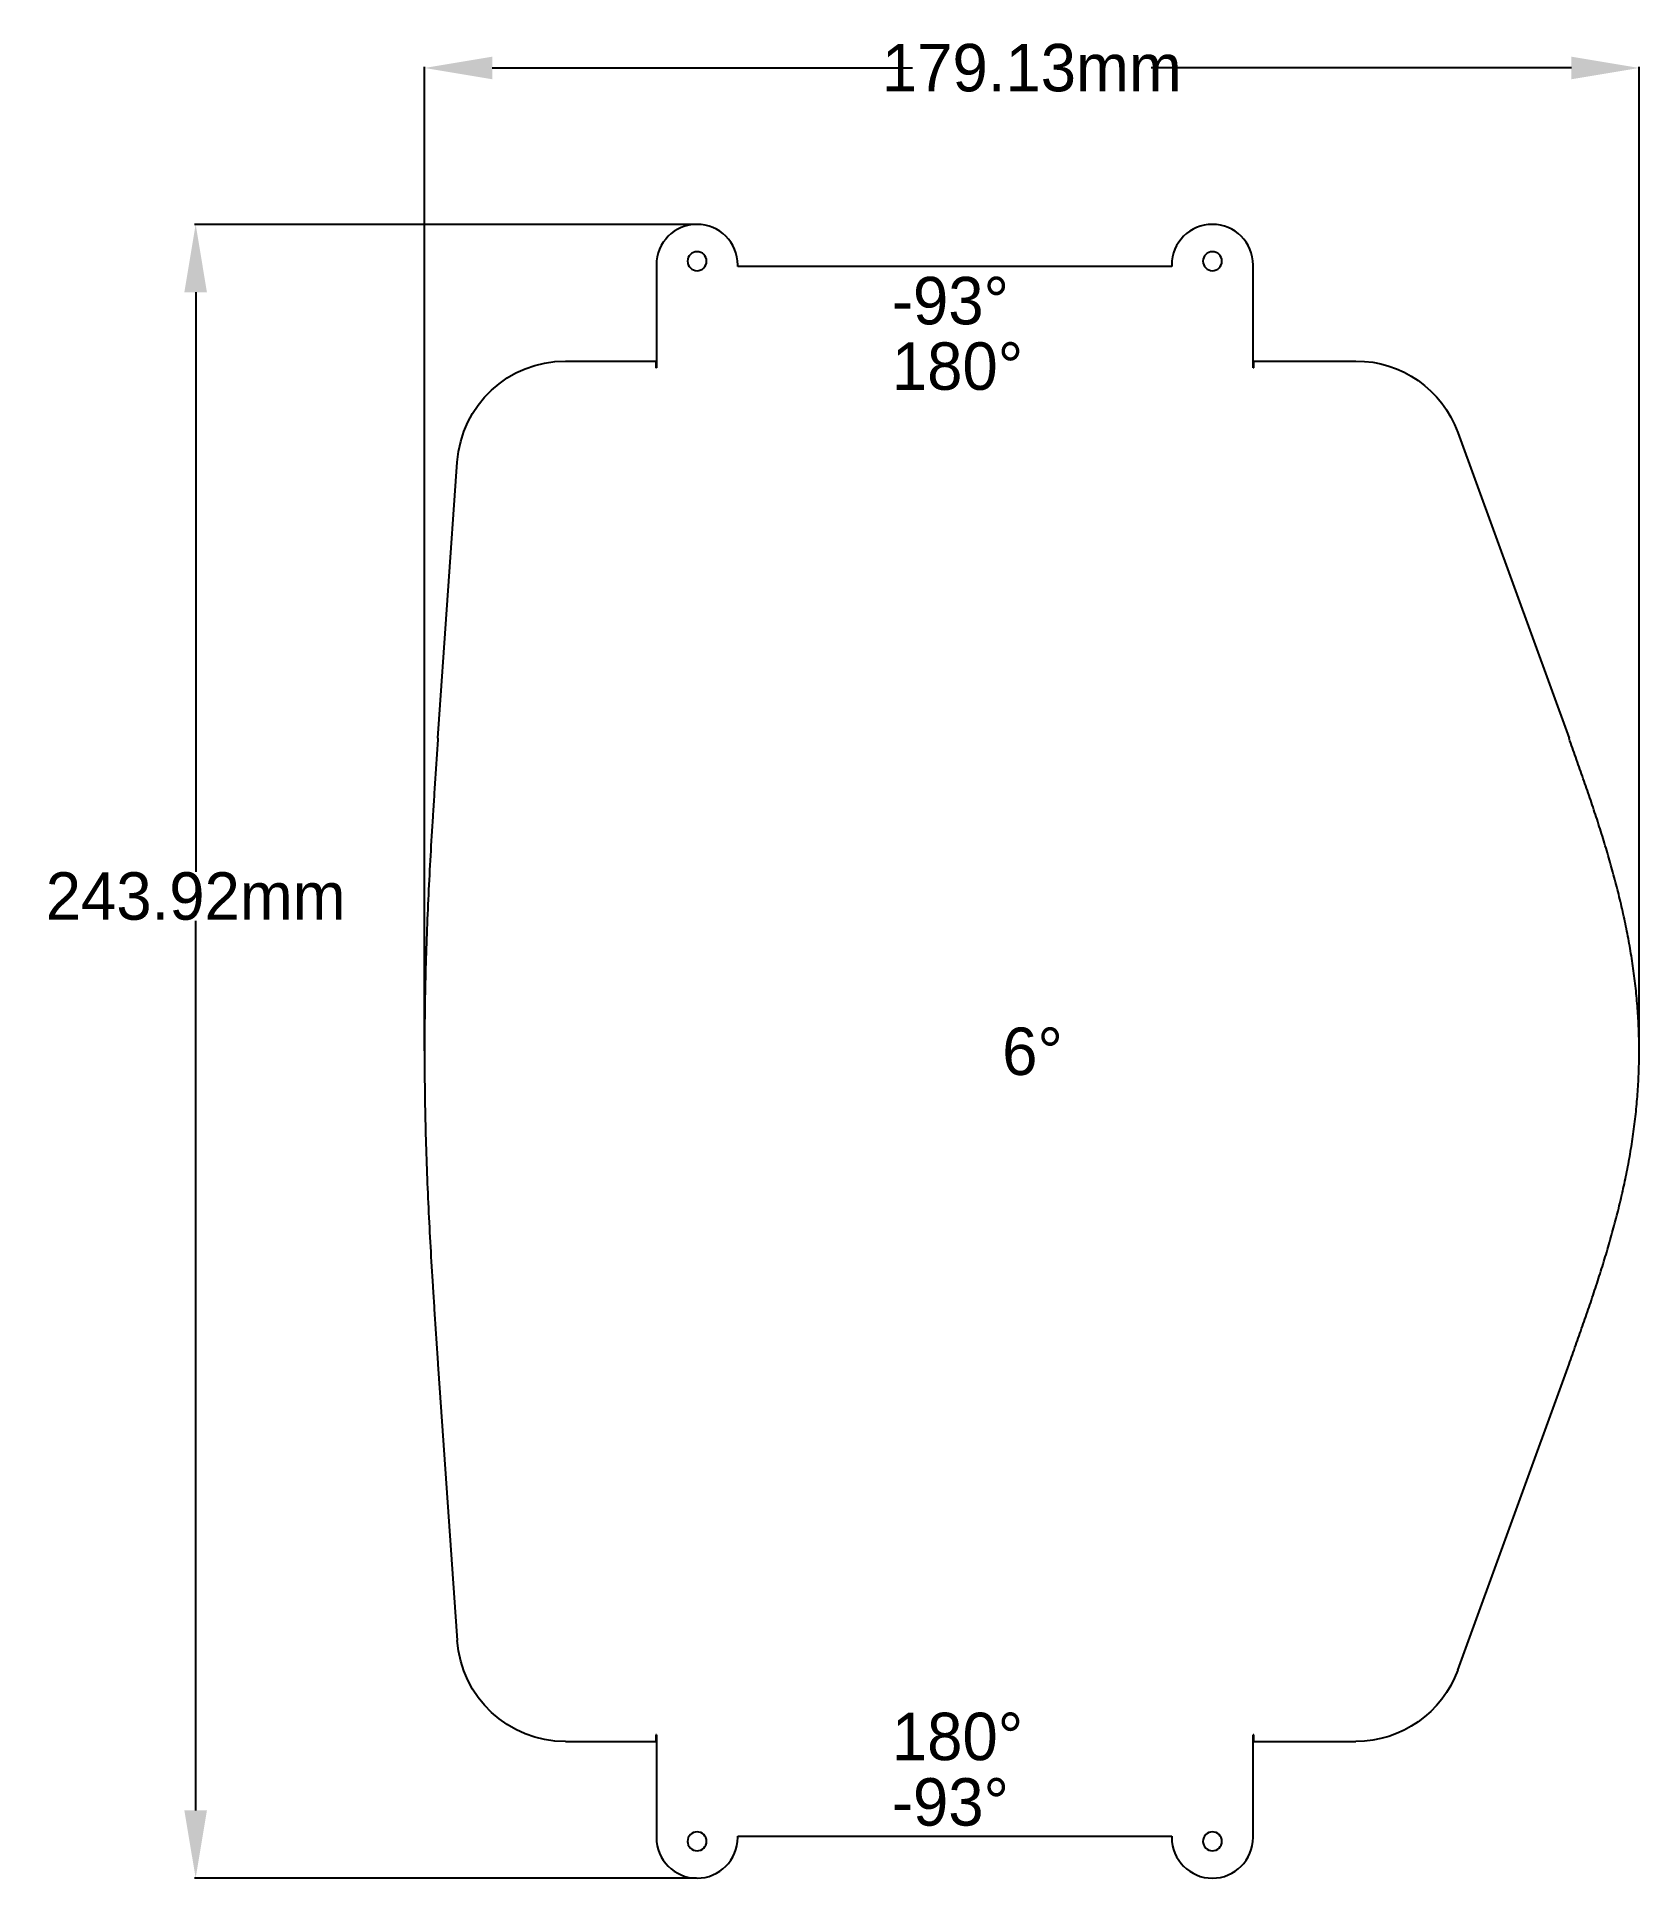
# Model space of a CAD drawing. Header units: millimetres. Extents: x 113 to 349, y 99 to 370.
import ezdxf

# ---------------------------------------------------------------- set-up
doc = ezdxf.new("R2010")
doc.units = ezdxf.units.MM
doc.layers.add('Dimensiones de plegado', color=7, linetype='Continuous', lineweight=70)
doc.layers.add('Dimensión', color=7, linetype='Continuous', lineweight=70)
doc.layers.add('NONE', color=253, linetype='Continuous', lineweight=70, true_color=0x9f8faf)
doc.styles.add('SpaceClaim ASME CB', font='SpaceClaim ASME.ttf')
doc.dimstyles.new('SpaceClaim ASME CB', dxfattribs={"dimtxt": 0.18, "dimasz": 0.18, "dimexe": 0.18, "dimexo": 0.0625, "dimgap": 0.09, "dimtad": 0, "dimtih": 1, "dimtoh": 1, "dimdec": 4, "dimzin": 0, "dimdsep": 46, "dimtxsty": 'SpaceClaim ASME CB', "dimcen": 0.09, "dimadec": 0, "dimazin": 0, "dimtfac": 1, "dimtdec": 4, "dimtofl": 0, "dimtmove": 0, "dimatfit": 3, "dimfxl": 1, "dimtolj": 1, "dimtzin": 0, "dimarcsym": 0})

# ---------------------------------------------------------------- blocks, each defined once
blk = doc.blocks.new('*D1')
at = {"layer": 'Defpoints', "color": 0}
for p in [(349.44, 365.64), (170.3, 220.61), (349.44, 220.61)]:
    blk.add_point(p, dxfattribs=at)
at = {"layer": 'Dimensión', "lineweight": -2}
for p, q in [((170.3, 220.67), (170.3, 365.82)), ((180.3, 365.64), (242.28, 365.64)), ((339.44, 365.64), (277.46, 365.64)), ((349.44, 220.67), (349.44, 365.82))]:
    blk.add_line(p, q, dxfattribs=at)
at = {"layer": 'Dimensión'}
for points in [[(180.3, 367.3), (180.3, 363.97), (170.3, 365.64)], [(339.44, 363.97), (339.44, 367.3), (349.44, 365.64)]]:
    blk.add_solid(points, dxfattribs=at)
at = {"layer": 'Dimensión', "lineweight": 35, "insert": (259.87, 365.64), "char_height": 7, "attachment_point": 5, "style": 'SpaceClaim ASME CB'}
blk.add_mtext('\\A1;{\\fSpaceClaim ASME CB|b0|i0;179.13mm}', dxfattribs=at)
blk = doc.blocks.new('*D2')
at = {"layer": 'Defpoints', "color": 0}
for p in [(136.56, 342.57), (210.5, 342.57), (210.5, 98.65)]:
    blk.add_point(p, dxfattribs=at)
at = {"layer": 'Dimensión', "lineweight": -2}
for p, q in [((210.44, 342.57), (136.38, 342.57)), ((136.56, 332.57), (136.56, 247.07)), ((136.56, 108.65), (136.56, 239.85)), ((210.44, 98.65), (136.38, 98.65))]:
    blk.add_line(p, q, dxfattribs=at)
at = {"layer": 'Dimensión'}
for points in [[(138.22, 332.57), (134.89, 332.57), (136.56, 342.57)], [(134.89, 108.65), (138.22, 108.65), (136.56, 98.65)]]:
    blk.add_solid(points, dxfattribs=at)
at = {"layer": 'Dimensión', "lineweight": 35, "insert": (136.56, 243.46), "char_height": 7, "attachment_point": 5, "style": 'SpaceClaim ASME CB'}
blk.add_mtext('\\A1;{\\fSpaceClaim ASME CB|b0|i0;243.92mm}', dxfattribs=at)

msp = doc.modelspace()

# ---------------------------------------------------------------- linework, layer by layer
at = {"layer": 'NONE', "color": 198, "lineweight": -3, "true_color": 0x260548}
for p, q in [((204.502, 336.57), (204.502, 321.415)), ((216.502, 336.368), (216.502, 336.57)), ((280.502, 336.368), (216.502, 336.368)), ((280.502, 336.57), (280.502, 336.368)), ((292.502, 321.415), (292.502, 336.57)), ((191.097, 322.415), (204.402, 322.415)), ((204.402, 322.415), (204.402, 321.415)), ((204.502, 321.415), (204.402, 321.415)), ((292.602, 321.415), (292.502, 321.415)), ((292.602, 322.415), (307.659, 322.415)), ((292.602, 321.415), (292.602, 322.415)), ((322.694, 311.873), (339.088, 266.769)), ((172.291, 266.769), (175.136, 307.511)), ((172.291, 174.448), (175.136, 133.706)), ((322.694, 129.343), (339.088, 174.448)), ((204.502, 119.801), (204.402, 119.801)), ((204.402, 119.801), (204.402, 118.801)), ((204.502, 119.801), (204.502, 104.646)), ((292.602, 119.801), (292.502, 119.801)), ((292.502, 104.646), (292.502, 119.801)), ((292.602, 118.801), (292.602, 119.801)), ((191.097, 118.801), (204.402, 118.801)), ((292.602, 118.801), (307.659, 118.801)), ((216.502, 104.848), (280.502, 104.848)), ((216.502, 104.646), (216.502, 104.848)), ((280.502, 104.848), (280.502, 104.646))]:
    msp.add_line(p, q, dxfattribs=at)
at = {"layer": 'NONE', "color": 198, "lineweight": -3, "true_color": 0x260548, "extrusion": (0, 2.28983e-16, -1)}
for centre in [(-210.502, 337.139), (-286.502, 337.139)]:
    msp.add_circle(centre, 1.4, dxfattribs=at)
at = {"layer": 'NONE', "color": 198, "lineweight": -3, "true_color": 0x260548, "extrusion": (0, -3.46945e-17, -1)}
for centre in [(-210.502, 104.077), (-286.502, 104.077)]:
    msp.add_circle(centre, 1.4, dxfattribs=at)
at = {"layer": 'NONE', "color": 198, "lineweight": -3, "true_color": 0x260548}
for centre, start, end in [((210.502, 336.57), 0, 180), ((286.502, 336.57), 0, 180), ((210.502, 104.646), 180, 360), ((286.502, 104.646), 180, 360)]:
    msp.add_arc(centre, 6, start, end, dxfattribs=at)
at = {"layer": 'NONE', "color": 198, "lineweight": -3, "true_color": 0x260548, "extrusion": (6.12323e-17, -3.5865e-16, -1)}
msp.add_ellipse((191.097, 306.393), major_axis=(0, 16.022), ratio=0.9986295, start_param=4.7822022, end_param=6.2831853, dxfattribs=at)
at = {"layer": 'NONE', "color": 198, "lineweight": -3, "true_color": 0x260548, "extrusion": (-6.12323e-17, -6.44216e-15, -1)}
msp.add_ellipse((307.659, 306.393), major_axis=(0, -16.022), ratio=0.9986295, start_param=3.1415927, end_param=4.3633231, dxfattribs=at)
at = {"layer": 'NONE', "color": 198, "lineweight": -3, "true_color": 0x260548, "extrusion": (6.12323e-17, 4.39177e-15, -1)}
msp.add_ellipse((191.097, 134.823), major_axis=(0, -16.022), ratio=0.9986295, start_param=0, end_param=1.5009832, dxfattribs=at)
at = {"layer": 'NONE', "color": 198, "lineweight": -3, "true_color": 0x260548, "extrusion": (1.49012e-08, -8.66928e-16, -1)}
msp.add_ellipse((307.659, 134.823), major_axis=(0, -16.022), ratio=0.9986295, start_param=5.0614548, end_param=6.2831853, dxfattribs=at)
at = {"layer": 'NONE', "color": 198, "lineweight": -3, "true_color": 0x260548}
for points, knots in [([(172.291, 266.769), (172.258, 266.288), (172.192, 265.328), (172.06, 263.407), (171.898, 261.005), (171.707, 258.123), (171.461, 254.28), (171.173, 249.475), (170.871, 243.706), (170.624, 237.934), (170.441, 232.16), (170.329, 226.385), (170.291, 220.608), (170.329, 214.831), (170.441, 209.056), (170.624, 203.282), (170.871, 197.51), (171.173, 191.741), (171.461, 186.936), (171.707, 183.093), (171.898, 180.211), (172.06, 177.809), (172.192, 175.888), (172.258, 174.928), (172.291, 174.448)], [0, 0, 0, 0, 0.015625, 0.03125, 0.0625, 0.09375, 0.125, 0.1875, 0.25, 0.3125, 0.375, 0.4375, 0.5, 0.5625, 0.625, 0.6875, 0.75, 0.8125, 0.875, 0.90625, 0.9375, 0.96875, 0.984375, 1, 1, 1, 1]), ([(349.435, 220.608), (349.433, 221.104), (349.428, 222.094), (349.387, 223.58), (349.323, 225.066), (349.232, 226.549), (349.116, 228.031), (348.975, 229.511), (348.809, 230.988), (348.62, 232.463), (348.407, 233.934), (348.093, 235.891), (347.646, 238.328), (347.03, 241.236), (346.339, 244.128), (345.582, 247.003), (344.767, 249.862), (343.902, 252.706), (342.993, 255.537), (342.05, 258.356), (341.242, 260.698), (340.585, 262.568), (340.089, 263.969), (339.589, 265.369), (339.255, 266.302), (339.088, 266.769)], [0, 0, 0, 0, 0.03125, 0.0625, 0.09375, 0.125, 0.15625, 0.1875, 0.21875, 0.25, 0.28125, 0.3125, 0.375, 0.4375, 0.5, 0.5625, 0.625, 0.6875, 0.75, 0.8125, 0.875, 0.90625, 0.9375, 0.96875, 1, 1, 1, 1]), ([(339.088, 174.448), (339.255, 174.914), (339.589, 175.847), (340.089, 177.247), (340.585, 178.648), (341.242, 180.518), (342.05, 182.86), (342.993, 185.679), (343.902, 188.51), (344.767, 191.354), (345.582, 194.213), (346.339, 197.088), (347.03, 199.98), (347.646, 202.888), (348.093, 205.325), (348.407, 207.282), (348.62, 208.754), (348.809, 210.228), (348.975, 211.705), (349.116, 213.185), (349.232, 214.667), (349.323, 216.151), (349.387, 217.636), (349.428, 219.122), (349.433, 220.113), (349.435, 220.608)], [0, 0, 0, 0, 0.03125, 0.0625, 0.09375, 0.125, 0.1875, 0.25, 0.3125, 0.375, 0.4375, 0.5, 0.5625, 0.625, 0.6875, 0.71875, 0.75, 0.78125, 0.8125, 0.84375, 0.875, 0.90625, 0.9375, 0.96875, 1, 1, 1, 1])]:
    msp.add_open_spline(points, degree=3, knots=knots, dxfattribs=at)

# ---------------------------------------------------------------- texts
at = {"layer": 'Dimensiones de plegado', "char_height": 7, "attachment_point": 1, "style": 'SpaceClaim ASME CB'}
for s, insert in [('{\\fSpaceClaim ASME CB|b0|i0;-93°}', (239.227, 334.822, 0.4)), ('{\\fSpaceClaim ASME CB|b0|i0;180°}', (239.227, 325.165, 0.4)), ('{\\fSpaceClaim ASME CB|b0|i0;6°}', (255.494, 224.108, 0.4)), ('{\\fSpaceClaim ASME CB|b0|i0;180°}', (239.227, 123.051, 0.4)), ('{\\fSpaceClaim ASME CB|b0|i0;-93°}', (239.227, 113.394, 0.4))]:
    msp.add_mtext(s, dxfattribs=dict(at, insert=insert))

# ---------------------------------------------------------------- dimensions: what is measured, and where the dimension line sits
at = {"layer": 'Dimensión', "lineweight": 35}
dim = msp.add_linear_dim(base=(349.435, 365.637), p1=(170.303, 220.608), p2=(349.435, 220.608), text='{\\fSpaceClaim ASME CB|b0|i0;<>}', dimstyle='SpaceClaim ASME CB', override={"dimtxt": 7, "dimasz": 10, "dimtad": 0, "dimtih": 1, "dimtoh": 1, "dimdec": 2, "dimlfac": 1, "dimzin": 8, "dimdsep": 46, "dimlunit": 2, "dimpost": 'mm', "dimsah": 1, "dimclrd": 256, "dimclre": 256, "dimclrt": 256, "dimadec": 1, "dimtdec": 2, "dimtix": 1, "dimtzin": 8}, dxfattribs=at)
dim.commit()
dim.dimension.update_dxf_attribs({"geometry": '*D1', "text_midpoint": (259.869, 365.637), "dimtype": 160})
dim = msp.add_linear_dim(base=(136.556, 342.57), p1=(210.502, 98.646), p2=(210.502, 342.57), angle=90, text='{\\fSpaceClaim ASME CB|b0|i0;<>}', dimstyle='SpaceClaim ASME CB', override={"dimtxt": 7, "dimasz": 10, "dimtad": 0, "dimtih": 1, "dimtoh": 1, "dimdec": 2, "dimlfac": 1, "dimzin": 8, "dimdsep": 46, "dimlunit": 2, "dimpost": 'mm', "dimsah": 1, "dimclrd": 256, "dimclre": 256, "dimclrt": 256, "dimadec": 1, "dimtdec": 2, "dimtix": 1, "dimtzin": 8}, dxfattribs=at)
dim.commit()
dim.dimension.update_dxf_attribs({"geometry": '*D2', "text_midpoint": (136.556, 243.461), "dimtype": 160})

doc.saveas('drawing.dxf')
